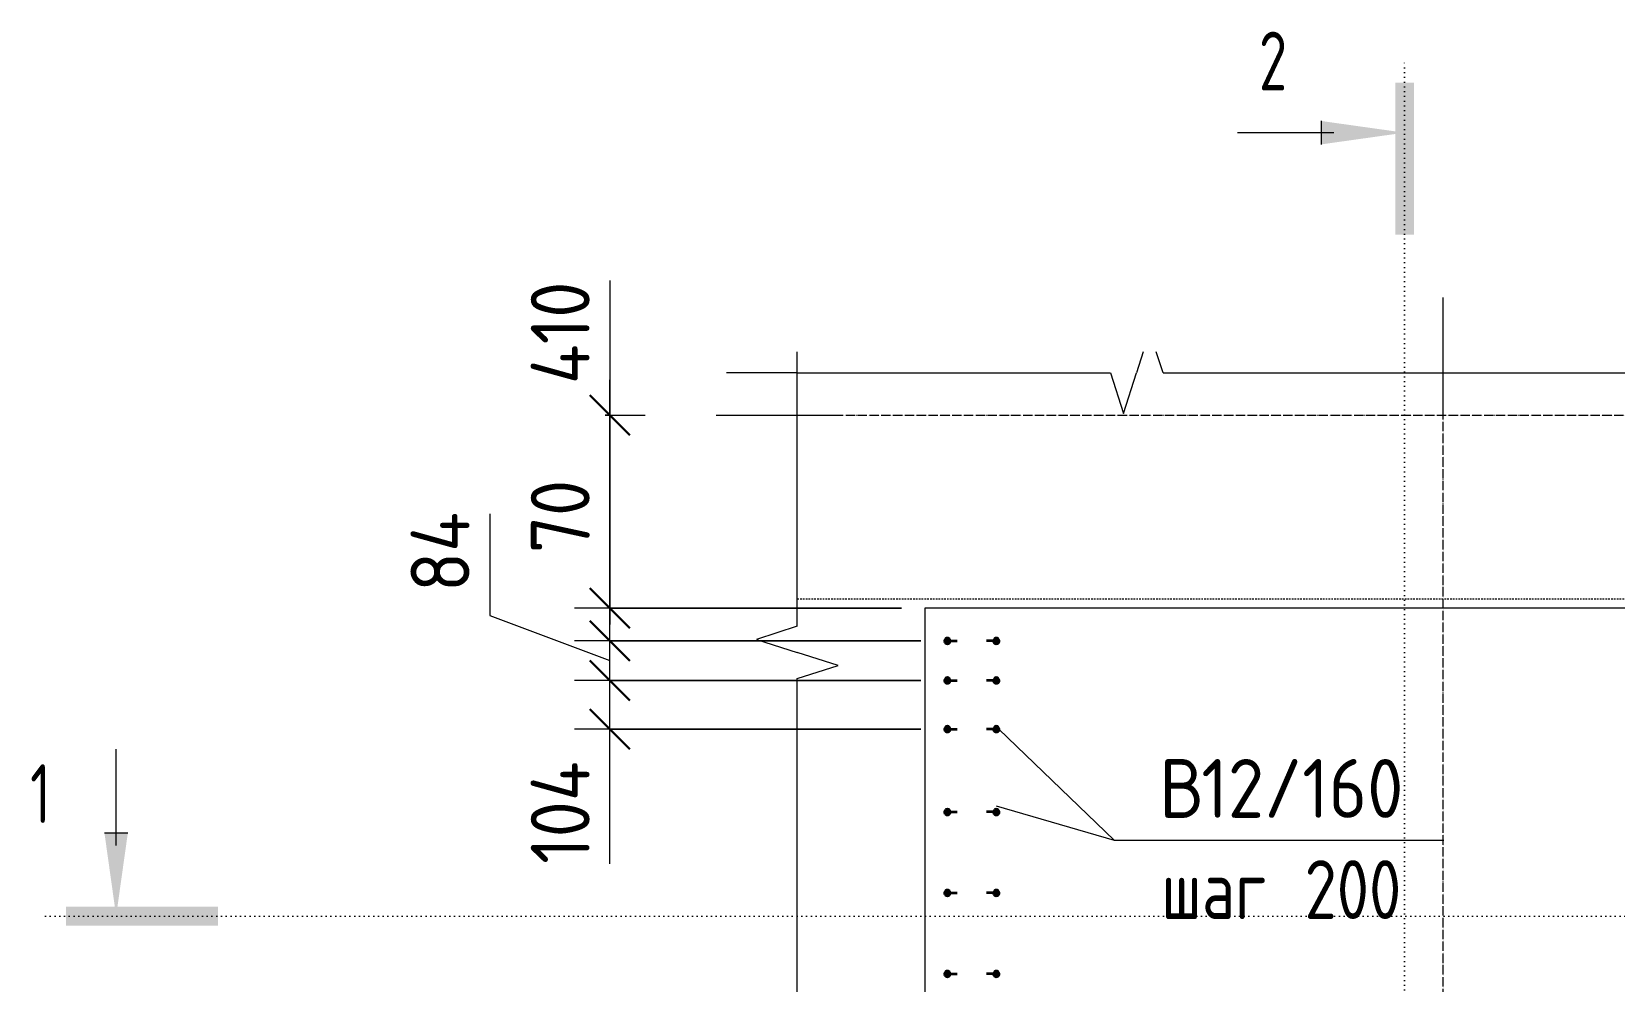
# Model space of a CAD drawing. Header units: millimetres. Extents: x -39709 to 12452, y -4989 to 80275.
# Drawn here: x -11081 to -7720, y 77982 to 80000 of the extents above; entities that cross this region are included whole.
import ezdxf

# ---------------------------------------------------------------- set-up
doc = ezdxf.new("R2010")
doc.units = ezdxf.units.MM
for name, pattern in [('01 Штриховая _4 мм_', [6, 3.5, -2.5]), ('02 Штрихпунктирная _20 мм_', [25, 20, -2.5, 0, -2.5]), ('04 Пунктир 10мм', [10, 0, -10])]:
    doc.linetypes.add(name, pattern=pattern)
for name, color, linetype, lineweight in [('AA_Dim', 7, 'Continuous', 9), ('AA_Dim-50', 7, 'Continuous', 9), ('AA_Oformlenie', 7, 'Continuous', 9), ('AA_Razrez', 7, 'Continuous', 9), ('AA_Vinoska', 7, 'Continuous', 9), ('AF_Stena_Опалубка', 253, 'Continuous', 20), ('KR_Armatura', 7, 'Continuous', 20), ('KR_Armatura_Tonkie', 7, 'Continuous', 20), ('KR_Fundament', 7, 'Continuous', 20), ('Оси', 7, 'Continuous', 9)]:
    doc.layers.add(name, color=color, linetype=linetype, lineweight=lineweight)
doc.styles.add('ISOCPEUR_3', font='isocpeur.TTF', dxfattribs={"width": 0.7, "height": 125})
doc.styles.add('ISOCPEUR_4', font='isocpeur.TTF', dxfattribs={"width": 0.9, "height": 125})
doc.styles.add('ISOCPEUR_5', font='isocpeur.TTF', dxfattribs={"width": 0.8, "height": 125})
doc.dimstyles.new('05_Округл_1мм__прозр_', dxfattribs={"dimscale": 304.8, "dimtxt": 125.344371, "dimasz": 0.278871, "dimexe": 0.246063, "dimexo": 0.164042, "dimgap": 0.016404, "dimtad": 1, "dimdec": 0, "dimdsep": 46, "dimtxsty": 'ISOCPEUR_4', "dimblk1": 'OBLIQUE', "dimblk2": 'OBLIQUE', "dimsah": 1, "dimcen": 0.09, "dimdle": 0.246063, "dimazin": 0, "dimtfac": 1, "dimtdec": 4, "dimtix": 1, "dimtmove": 1, "dimatfit": 3, "dimfxl": 1, "dimtvp": 1, "dimtolj": 1, "dimtzin": 0, "dimlwd": 18, "dimlwe": 18, "dimarcsym": 2})

# ---------------------------------------------------------------- blocks, each defined once
blk = doc.blocks.new('265_Выпуск П одной длины _НесАрм_РабПлоск_ - В1 _d12_ t250-V2-Схема расположения арматурных выпусков вундаментной плиты  в_о 14_1-К1')
at = {"layer": 'KR_Armatura_Tonkie', "lineweight": 35}
for points in [[(-6, 6), (-9, 5.2), (-10.2, 4.2), (-11.8, 1.6), (-12, 0), (-11.2, -3), (-9, -5.2), (-6, -6), (-2.3, -4.7), (-1.8, -4.2), (-0.2, -1.6), (0, 0), (-0.8, 3), (-2.3, 4.6), (-4.4, 5.8)], [(98, 6), (95, 5.2), (92.8, 3), (92.2, 1.6), (92.2, -1.6), (92.8, -3), (95, -5.2), (98, -6), (99.6, -5.8), (102.2, -4.2), (103.8, -1.6), (103.8, 1.6), (103.2, 3), (101, 5.2), (99.6, 5.8)]]:
    blk.add_hatch(color=256, dxfattribs=at).paths.add_polyline_path(points)
at = {"layer": 'KR_Armatura'}
for centre in [(-6, 0), (98, 0)]:
    blk.add_circle(centre, 6, dxfattribs=at)
at = {"layer": 'KR_Armatura_Tonkie', "lineweight": 35}
for p, q in [((0, 0), (15, 0)), ((92, 0), (77, 0))]:
    blk.add_line(p, q, dxfattribs=at)
for centre, start, end in [((-6, 0), 360, 180), ((-6, 0), 180, 360), ((98, 0), 360, 180), ((98, 0), 180, 360)]:
    blk.add_arc(centre, 6, start, end, dxfattribs=at)
blk = doc.blocks.new('011_Прямоугольник обрыва _ЭлУзла_ - 011_Прямоугольник обрыва _ЭлУзла_-4164716-Схема расположения арматурных выпусков вундаментной плиты  в_о 14_1-К1')
at = {"layer": 'AA_Oformlenie'}
for p, q in [((0, -538.1), (0, 0)), ((0, 0), (665.3, 0)), ((776.6, 0), (2105.8, 0)), ((2217.1, 0), (2881.1, 0)), ((2881.1, 0), (2881.1, -538.1)), ((0, -1726.9), (0, -649.4)), ((2881.1, -649.4), (2881.1, -1726.9)), ((0, -2377.6), (0, -1838.2)), ((2881.1, -1838.2), (2881.1, -2377.6)), ((665.3, -2377.6), (0, -2377.6)), ((2105.8, -2377.6), (776.6, -2377.6)), ((2881.1, -2377.6), (2217.1, -2377.6))]:
    blk.add_line(p, q, dxfattribs=at)
blk = doc.blocks.new('Разрез - Номер узла_ сзади-394133-Схема расположения арматурных выпусков вундаментной плиты  в_о 14_1-К1')
at = {"layer": 'AA_Razrez'}
for points in [[(7.329, 0.404), (7.329, -0.394), (0.873, -0.394), (0.873, 0.404)], [(3.497, -3.533), (2.503, -3.533), (3, 0)]]:
    blk.add_hatch(color=256, dxfattribs=at).paths.add_polyline_path(points)
for p, q in [((3, -3), (3, -7.096)), ((2.503, -3.533), (3.497, -3.533))]:
    blk.add_line(p, q, dxfattribs=at)
blk = doc.blocks.new('Разрез - Номер узла_ спереди-394134-Схема расположения арматурных выпусков вундаментной плиты  в_о 14_1-К1')
at = {"layer": 'AA_Razrez'}
for points in [[(7.329, 0.404), (7.329, -0.394), (0.873, -0.394), (0.873, 0.404)], [(3.497, -3.533), (2.503, -3.533), (3, 0)]]:
    blk.add_hatch(color=256, dxfattribs=at).paths.add_polyline_path(points)
for p, q in [((3, -3), (3, -7.096)), ((2.503, -3.533), (3.497, -3.533))]:
    blk.add_line(p, q, dxfattribs=at)
blk = doc.blocks.new('DIMBLOCK40-Схема расположения арматурных выпусков вундаментной плиты  в_о 14_1-К1')
at = {"layer": 'AA_Dim-50', "lineweight": 30}
for p, q in [((-9852.9, 78621.5), (-9895.4, 78664)), ((-9852.9, 78621.5), (-9810.4, 78579)), ((-9852.9, 78518), (-9895.4, 78560.5)), ((-9852.9, 78518), (-9810.4, 78475.5))]:
    blk.add_line(p, q, dxfattribs=at)
at = {"layer": 'AA_Dim-50', "lineweight": 18}
for p, q in [((-9192.3, 78621.5), (-9927.9, 78621.5)), ((-9852.9, 78443), (-9852.9, 78621.5)), ((-9852.9, 78621.5), (-9192.3, 78621.5)), ((-9852.9, 78501.6), (-9852.9, 78569.7)), ((-9192.3, 78518), (-9927.9, 78518)), ((-9852.9, 78518), (-9192.3, 78518)), ((-9852.9, 78231.7), (-9852.9, 78501.6))]:
    blk.add_line(p, q, dxfattribs=at)
at = {"layer": 'AA_Dim-50', "color": 0, "lineweight": 18, "insert": (-10020.8, 78231.7), "char_height": 125, "width": 263.933, "attachment_point": 1, "rotation": 90, "line_spacing_factor": 1.135194, "style": 'ISOCPEUR_4'}
blk.add_mtext('104', dxfattribs=at)
blk = doc.blocks.new('_Oblique')
at = {"color": 0, "linetype": 'ByBlock', "lineweight": -2}
blk.add_line((-0.5, -0.5), (0.5, 0.5), dxfattribs=at)
blk = doc.blocks.new('DIMBLOCK41-Схема расположения арматурных выпусков вундаментной плиты  в_о 14_1-К1')
at = {"layer": 'AA_Dim-50', "lineweight": 18}
for p, q in [((-10107.9, 78975.1), (-10107.9, 78759.6)), ((-10107.9, 78759.6), (-9852.9, 78663.5)), ((-9192.3, 78705.5), (-9927.9, 78705.5)), ((-9852.9, 78621.5), (-9852.9, 78705.5)), ((-9852.9, 78705.5), (-9192.3, 78705.5)), ((-9192.3, 78621.5), (-9927.9, 78621.5)), ((-9852.9, 78621.5), (-9192.3, 78621.5))]:
    blk.add_line(p, q, dxfattribs=at)
at = {"layer": 'AA_Dim-50', "lineweight": 30}
for p, q in [((-9852.9, 78705.5), (-9895.4, 78748)), ((-9852.9, 78705.5), (-9810.4, 78663)), ((-9852.9, 78621.5), (-9895.4, 78664)), ((-9852.9, 78621.5), (-9810.4, 78579))]:
    blk.add_line(p, q, dxfattribs=at)
at = {"layer": 'AA_Dim-50', "color": 0, "lineweight": 18, "insert": (-10275.8, 78809.6), "char_height": 125, "width": 198.659, "attachment_point": 1, "rotation": 90, "line_spacing_factor": 1.135194, "style": 'ISOCPEUR_4'}
blk.add_mtext('84', dxfattribs=at)
blk = doc.blocks.new('DIMBLOCK42-Схема расположения арматурных выпусков вундаментной плиты  в_о 14_1-К1')
at = {"layer": 'AA_Dim-50', "lineweight": 18}
for p, q in [((-9852.9, 79048.1), (-9852.9, 78842)), ((-9852.9, 78842), (-9852.9, 78740.2)), ((-9233.9, 78775), (-9927.9, 78775)), ((-9852.9, 78705.5), (-9852.9, 78775)), ((-9852.9, 78775), (-9233.9, 78775)), ((-9192.3, 78705.5), (-9927.9, 78705.5)), ((-9852.9, 78705.5), (-9192.3, 78705.5))]:
    blk.add_line(p, q, dxfattribs=at)
at = {"layer": 'AA_Dim-50', "lineweight": 30}
for p, q in [((-9852.9, 78775), (-9895.4, 78817.5)), ((-9852.9, 78775), (-9810.4, 78732.5)), ((-9852.9, 78705.5), (-9895.4, 78748)), ((-9852.9, 78705.5), (-9810.4, 78663))]:
    blk.add_line(p, q, dxfattribs=at)
at = {"layer": 'AA_Dim-50', "color": 0, "lineweight": 18, "insert": (-10020.8, 78892), "char_height": 125, "width": 187.307, "attachment_point": 1, "rotation": 90, "line_spacing_factor": 1.135194, "style": 'ISOCPEUR_4'}
blk.add_mtext('70', dxfattribs=at)
blk = doc.blocks.new('DIMBLOCK43-Схема расположения арматурных выпусков вундаментной плиты  в_о 14_1-К1')
at = {"layer": 'AA_Dim-50', "lineweight": 18}
for p, q in [((-9852.9, 79470.9), (-9852.9, 79201)), ((-9852.9, 78775), (-9852.9, 79260)), ((-9863, 79185), (-9777.9, 79185)), ((-9852.9, 79185), (-9863, 79185)), ((-9852.9, 79201), (-9852.9, 78980)), ((-9233.9, 78775), (-9927.9, 78775)), ((-9852.9, 78775), (-9233.9, 78775))]:
    blk.add_line(p, q, dxfattribs=at)
at = {"layer": 'AA_Dim-50', "lineweight": 30}
for p, q in [((-9852.9, 79185), (-9895.4, 79227.5)), ((-9852.9, 79185), (-9810.4, 79142.5)), ((-9852.9, 78775), (-9895.4, 78817.5)), ((-9852.9, 78775), (-9810.4, 78732.5))]:
    blk.add_line(p, q, dxfattribs=at)
at = {"layer": 'AA_Dim-50', "color": 0, "lineweight": 18, "insert": (-10020.8, 79251), "char_height": 125, "width": 263.933, "attachment_point": 1, "rotation": 90, "line_spacing_factor": 1.135194, "style": 'ISOCPEUR_4'}
blk.add_mtext('410', dxfattribs=at)
blk = doc.blocks.new('042_М_Арматуры - Диам длина поз _ Комментарий-3662934-Схема расположения арматурных выпусков вундаментной плиты  в_о 14_1-К1')
at = {"layer": 'AA_Vinoska'}
blk.add_line((-7, 0), (7, 0), dxfattribs=at)

msp = doc.modelspace()

# ---------------------------------------------------------------- linework, layer by layer
at = {"layer": 'AA_Razrez', "linetype": '04 Пунктир 10мм'}
for p, q in [((-8165.7131, 75438.8868), (-8165.7131, 79935.3109)), ((-11051.1479, 78120.8608), (-5114.6968, 78120.8608))]:
    msp.add_line(p, q, dxfattribs=at)
at = {"layer": 'AA_Vinoska'}
for p, q in [((-9455.0214, 79274.9563), (-9455.0214, 79319.3503)), ((-8720.3204, 79319.3503), (-8734.7449, 79274.9563)), ((-8678.4362, 79274.9563), (-8692.8607, 79319.3503)), ((-9455.0214, 79274.9563), (-9605.0214, 79274.9563)), ((-8789.7449, 79274.9563), (-8762.2449, 79188.3538)), ((-8762.2449, 79188.3538), (-8734.7449, 79274.9563)), ((-9455.0214, 78736.8638), (-9541.6715, 78708.7095)), ((-9541.6715, 78708.7095), (-9455.0214, 78680.5551)), ((-9368.4189, 78653.0551), (-9455.0214, 78680.5551)), ((-9455.0214, 78625.5551), (-9368.4189, 78653.0551)), ((-9027.0432, 78517.9385), (-8782.338, 78281.9728)), ((-9032.8696, 78354.8017), (-8782.338, 78281.9728))]:
    msp.add_line(p, q, dxfattribs=at)
at = {"layer": 'AF_Stena_Опалубка', "linetype": '01 Штриховая _4 мм_'}
msp.add_line((-9455.0214, 78794.9563), (-6573.9154, 78794.9563), dxfattribs=at)
at = {"layer": 'KR_Fundament'}
for p, q in [((-9183.9154, 78774.9563), (-9183.9154, 77049.9563)), ((-6983.9154, 78774.9563), (-9183.9154, 78774.9563))]:
    msp.add_line(p, q, dxfattribs=at)
at = {"layer": 'Оси'}
for p, q in [((-8083.9154, 79184.9563), (-8083.9154, 79434.9563)), ((-9627.2526, 79184.9563), (-9377.2526, 79184.9563))]:
    msp.add_line(p, q, dxfattribs=at)
at = {"layer": 'Оси', "linetype": '02 Штрихпунктирная _20 мм_'}
for p, q in [((-9377.2526, 79184.9563), (-6467.0818, 79184.9563)), ((-8083.9154, 76615.8579), (-8083.9154, 79184.9563))]:
    msp.add_line(p, q, dxfattribs=at)

# ---------------------------------------------------------------- block references
at = {"layer": 'AA_Oformlenie'}
msp.add_blockref('011_Прямоугольник обрыва _ЭлУзла_ - 011_Прямоугольник обрыва _ЭлУзла_-4164716-Схема расположения арматурных выпусков вундаментной плиты  в_о 14_1-К1', (-9455.0214, 79274.9563), dxfattribs=at)
at = {"layer": 'AA_Razrez', "xscale": 49.99999999999998, "yscale": 49.99999999999998, "zscale": 49.99999999999998, "rotation": 269.9999999999998}
msp.add_blockref('Разрез - Номер узла_ спереди-394134-Схема расположения арматурных выпусков вундаментной плиты  в_о 14_1-К1', (-8165.7131, 79935.3109), dxfattribs=at)
at = {"layer": 'AA_Razrez', "extrusion": (0, 0, -1), "xscale": 49.99999999999998, "yscale": 49.99999999999998, "zscale": 49.99999999999998, "rotation": 180}
msp.add_blockref('Разрез - Номер узла_ сзади-394133-Схема расположения арматурных выпусков вундаментной плиты  в_о 14_1-К1', (11051.1479, 78120.8608), dxfattribs=at)
at = {"layer": 'AA_Vinoska', "xscale": 49.99999999999998, "yscale": 49.99999999999998, "zscale": 49.99999999999998}
msp.add_blockref('042_М_Арматуры - Диам длина поз _ Комментарий-3662934-Схема расположения арматурных выпусков вундаментной плиты  в_о 14_1-К1', (-8432.338, 78281.9728), dxfattribs=at)
msp.add_blockref('042_М_Арматуры - Диам длина поз _ Комментарий-3662934-Схема расположения арматурных выпусков вундаментной плиты  в_о 14_1-К1', (-8432.338, 78281.9728), dxfattribs=at)
at = {"layer": 'KR_Armatura_Tonkie', "lineweight": 35, "rotation": 180}
for p in [(-9038.3111, 78705.4563), (-9038.3111, 78621.4563), (-9038.3111, 78517.9563), (-9038.3111, 78341.9563), (-9038.3111, 78169.9563), (-9038.3111, 77997.9563)]:
    msp.add_blockref('265_Выпуск П одной длины _НесАрм_РабПлоск_ - В1 _d12_ t250-V2-Схема расположения арматурных выпусков вундаментной плиты  в_о 14_1-К1', p, dxfattribs=at)

# ---------------------------------------------------------------- texts
at = {"layer": 'AA_Razrez', "char_height": 125, "attachment_point": 1, "style": 'ISOCPEUR_3'}
for s, insert, width in [('\\fISOCPEUR|b0|i0|c204|p34|;\\W.7;2', (-8474.7566, 80000.0415), 75.759469), ('\\fISOCPEUR|b0|i0|c204|p34|;\\W.7;1', (-11083.6692, 78443.4266), 53.312219)]:
    msp.add_mtext(s, dxfattribs=dict(at, insert=insert, width=width))
at = {"layer": 'AA_Vinoska', "char_height": 125, "attachment_point": 1}
for s, insert, width, style in [('\\fISOCPEUR|b0|i0|c204|p34|;\\W.9;В', (-8686.331, 78454.4852), 108.227812, 'ISOCPEUR_4'), ('\\fISOCPEUR|b0|i0|c204|p34|;\\W.9;В', (-8686.331, 78454.4852), 108.227812, 'ISOCPEUR_4'), ('12/160', (-8597.0341, 78454.4852), 526.708687, 'ISOCPEUR_4'), ('12/160', (-8597.0341, 78454.4852), 526.708687, 'ISOCPEUR_4'), (' 200', (-8441.4852, 78239.5326), 333.502, 'ISOCPEUR_5'), ('шаг', (-8682.256, 78239.5326), 291.81425, 'ISOCPEUR_5')]:
    msp.add_mtext(s, dxfattribs=dict(at, insert=insert, width=width, style=style))

# ---------------------------------------------------------------- dimensions: what is measured, and where the dimension line sits
at = {"layer": 'AA_Dim', "lineweight": 18}
for base, p1, p2, override, picture, middle in [((-9852.9188, 79184.9563), (-9183.9154, 78774.9563), (-9913.0229, 79184.9563), {"dimpost": '<>', "dimfxl": 836.4794}, 'DIMBLOCK43-Схема расположения арматурных выпусков вундаментной плиты  в_о 14_1-К1', (-9937.4253, 79382.9624)), ((-9852.9188353764, 78774.9562929968), (-9142.3110699584, 78705.4562929967), (-9183.9153841695, 78774.9562929968), {"dimpost": '<>', "dimfxl": 81.001043}, 'DIMBLOCK42-Схема расположения арматурных выпусков вундаментной плиты  в_о 14_1-К1', (-9937.4253121935, 78985.6253952511)), ((-9852.9188, 78705.4563), (-9142.3111, 78621.4563), (-9142.3111, 78705.4563), {"dimpost": '<>', "dimfxl": 84}, 'DIMBLOCK41-Схема расположения арматурных выпусков вундаментной плиты  в_о 14_1-К1', (-10192.4253, 78908.9021)), ((-9852.9188353764, 78621.4562929968), (-9142.3110699584, 78517.9562929968), (-9142.3110699584, 78621.4562929967), {"dimpost": '<>', "dimfxl": 103.5}, 'DIMBLOCK40-Схема расположения арматурных выпусков вундаментной плиты  в_о 14_1-К1', (-9937.4253121935, 78363.6642317722))]:
    dim = msp.add_linear_dim(base=base, p1=p1, p2=p2, angle=90, dimstyle='05_Округл_1мм__прозр_', override=override, dxfattribs=at)
    dim.commit()
    dim.dimension.update_dxf_attribs({"geometry": picture, "text_midpoint": middle, "dimtype": 160, "text_rotation": 90})

doc.saveas('drawing.dxf')
